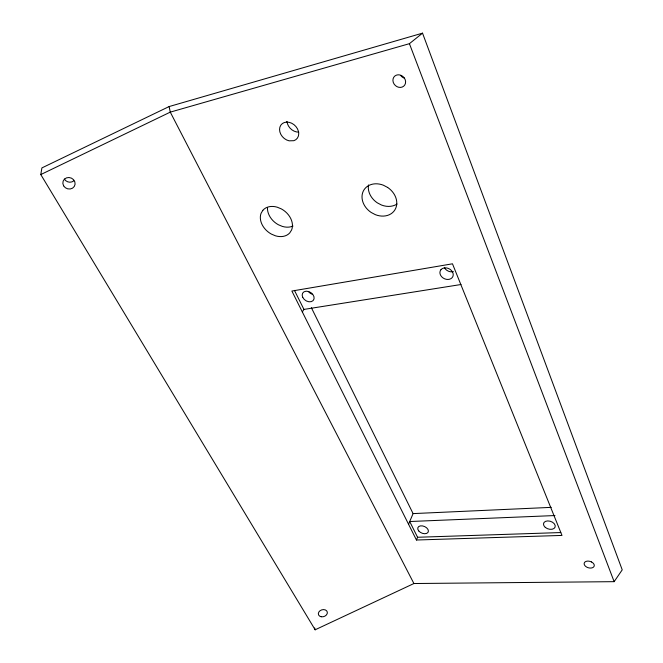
<?xml version="1.0" encoding="UTF-8"?>
<svg xmlns="http://www.w3.org/2000/svg" width="663" height="663" viewBox="0 0 663 663"><rect width="100%" height="100%" fill="white"/><g stroke="black" fill="none" stroke-linecap="round" stroke-linejoin="round"><path stroke-width="0.99" d="M40.775 174.601L41.902 167.913L169.123 106.561L422.53 33.15L622.225 569.849L614.137 581.666L413.911 583.531L315.157 629.784L40.783 174.56L170.275 112.13L409.419 43.675L422.53 33.15M416.447 540.014L291.877 291.04L452.473 263.808L561.992 535.422L416.447 540.014L417.574 537.27L409.717 521.524L554.964 515.549M408.557 524.259L413.082 513.601L311.37 307.69M302.32 311.925L303.936 309.414L460.992 284.518M413.082 513.601L551.26 507.361M417.574 537.27L560.765 532.555M298.789 132.136L296.344 131.904A10.426 8.379 44.2 0 1 286.996 121.47M404.521 78.168L403.435 77.778A6.663 5.859 44.5 0 1 400.8 75.574M413.911 583.531L170.275 112.13L169.123 106.561M294.447 290.369L303.936 309.414M409.419 43.675L614.137 581.666M314.685 627.927L315.174 629.85M397.029 204.038A18.191 14.934 34.7 0 1 381.432 205.008L377.297 202.837A18.191 14.934 34.7 0 1 368.512 184.944M292.996 226.05A17.371 13.277 38.6 0 1 282.355 226.414L278.327 224.724A17.371 13.277 38.6 0 1 267.479 207.627M312.381 294.231A6.398 4.749 33.5 0 1 308.345 291.488M73.842 180.8A6.108 5.611 22.2 0 1 64.361 179.076M453.384 271.59A6.854 5.495 26.2 0 1 448.362 271.167L446.804 270.297A6.854 5.495 26.2 0 1 444.517 267.769M262.846 210.32L261.073 213.32A17.569 13.31 38.3 0 0 271.374 234.089L275.443 235.804A17.569 13.31 38.3 0 0 289.739 232.928L291.596 229.986A17.569 13.31 38.3 0 0 281.41 208.936L277.242 207.196A17.569 13.31 38.3 0 0 262.846 210.32M440.953 269.7L440.215 270.935A6.92 5.511 26.2 0 0 442.967 277.896L444.533 278.775A6.92 5.511 26.2 0 0 452.158 277.648L452.912 276.413A6.92 5.511 26.2 0 0 450.194 269.418L448.611 268.532A6.92 5.511 26.2 0 0 440.953 269.7M286.673 122.1L284.344 122.522A10.55 8.412 43.7 0 0 279.877 131.92A10.55 8.412 43.7 0 0 289.085 140.829L293.858 140.689A10.55 8.412 43.7 0 0 298.425 131.291A10.55 8.412 43.7 0 0 289.167 122.34L286.673 122.1M401.48 75.541L399.855 74.96A6.746 5.892 43.7 0 0 393.076 78.88A6.746 5.892 43.7 0 0 397.046 86.679L398.654 87.259A6.746 5.892 43.7 0 0 405.458 83.339A6.746 5.892 43.7 0 0 401.48 75.541M591.504 561.959L590.252 561.453A5.196 3.298 16.5 0 0 584.426 562.647A5.196 3.298 16.5 0 0 586.904 567.205L588.147 567.71A5.196 3.298 16.5 0 0 593.982 566.525A5.196 3.298 16.5 0 0 591.504 561.959M387.664 187.455L383.371 185.209A18.415 14.984 34.5 0 0 363.133 191.45A18.415 14.984 34.5 0 0 371.164 212.467L375.349 214.663A18.415 14.984 34.5 0 0 395.637 208.489A18.415 14.984 34.5 0 0 387.664 187.455M545.276 527.375A6.066 3.986 17.9 0 0 555.088 527.135A6.066 3.986 17.9 0 0 547.729 520.919A6.066 3.986 17.9 0 0 545.276 527.375M418.751 530.955A5.611 3.572 23.2 0 0 427.958 532.447A5.611 3.572 23.2 0 0 422.497 525.908A5.611 3.572 23.2 0 0 418.751 530.955M302.742 297.38A6.456 4.749 33.4 0 0 313.085 300.629A6.456 4.749 33.4 0 0 308.643 291.529A6.456 4.749 33.4 0 0 302.742 297.38M63.631 185.839A6.207 5.702 21.2 0 0 74.281 186.469A6.207 5.702 21.2 0 0 69.01 177.518A6.207 5.702 21.2 0 0 63.631 185.839M321.19 616.747A4.6 3.522 -17.1 0 0 327.307 612.14A4.6 3.522 -17.1 0 0 320.03 610.747A4.6 3.522 -17.1 0 0 321.19 616.747"/></g></svg>
